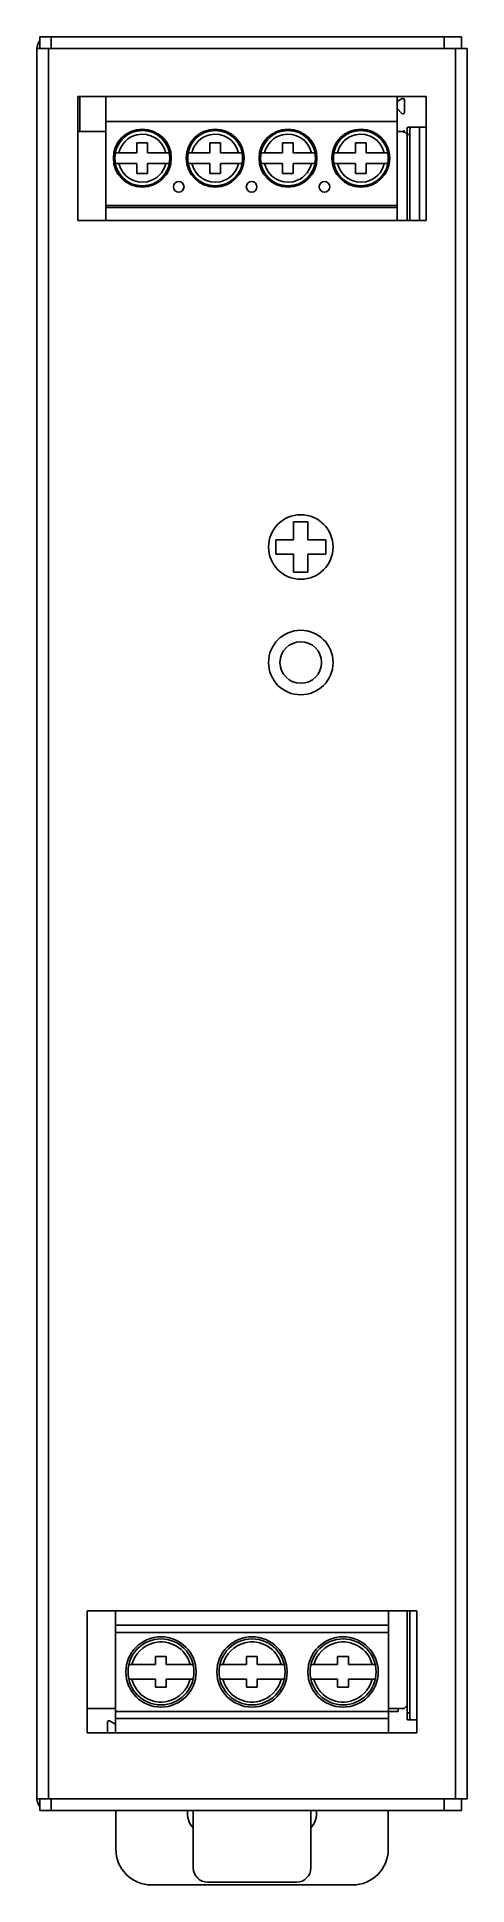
# Model space of a CAD drawing. Header units: millimetres. Extents: x 962 to 992, y 239 to 367.
import ezdxf

# ---------------------------------------------------------------- set-up
doc = ezdxf.new("R2010")
doc.units = ezdxf.units.MM
doc.header["$MEASUREMENT"] = 0
doc.layers.get('0').update_dxf_attribs({"lineweight": 0})

msp = doc.modelspace()

# ---------------------------------------------------------------- linework, layer by layer
at = {"color": 7, "lineweight": 25}
for p, q in [((962.26, 367.5), (991.66, 367.5)), ((962.26, 367.5), (962.26, 366.7)), ((963.06, 367.5), (963.06, 366.7)), ((990.46, 367.5), (990.46, 366.7)), ((991.66, 367.5), (991.66, 366.7)), ((992.06, 366.7), (962.06, 366.7)), ((962.06, 366.7), (962.06, 244.7)), ((962.86, 366.7), (962.86, 244.7)), ((991.26, 366.7), (991.26, 244.7)), ((992.06, 366.7), (992.06, 244.7)), ((964.91, 363.35), (989.21, 363.35)), ((964.91, 354.7), (964.91, 363.35)), ((964.91, 363.35), (989.21, 363.35)), ((964.91, 354.7), (964.91, 363.35)), ((964.91, 363.35), (989.21, 363.35)), ((964.91, 354.7), (964.91, 363.35)), ((965.06, 363.35), (965.06, 360.9)), ((966.87, 363.35), (966.87, 354.7)), ((987.19, 363.35), (987.19, 354.7)), ((989.21, 363.35), (989.21, 354.7)), ((989.21, 363.35), (989.21, 354.7)), ((989.21, 363.35), (989.21, 354.7)), ((987.19, 363), (987.54, 363.2)), ((987.52, 362.17), (987.19, 362.5)), ((987.69, 362.24), (987.69, 363.11)), ((966.87, 360.9), (964.91, 360.9)), ((987.19, 361.6), (966.87, 361.6)), ((987.66, 360.9), (987.19, 360.9)), ((987.87, 360.69), (987.66, 360.9)), ((988.07, 360.7), (987.88, 360.7)), ((987.88, 354.7), (987.88, 360.7)), ((988.09, 361.2), (987.9, 361.2)), ((988.07, 354.7), (988.07, 360.7)), ((989.21, 361.2), (988.09, 361.2)), ((988.74, 361.2), (988.74, 354.7)), ((969.03, 359.42), (967.54, 359.42)), ((969.03, 360.12), (969.78, 360.12)), ((969.03, 359.42), (969.03, 360.12)), ((969.78, 360.12), (969.78, 359.42)), ((971.28, 359.42), (969.78, 359.42)), ((974.11, 359.42), (972.62, 359.42)), ((974.11, 360.12), (974.86, 360.12)), ((974.11, 359.42), (974.11, 360.12)), ((974.86, 360.12), (974.86, 359.42)), ((976.36, 359.42), (974.86, 359.42)), ((979.19, 359.42), (977.7, 359.42)), ((979.19, 360.12), (979.94, 360.12)), ((979.19, 359.42), (979.19, 360.12)), ((979.94, 360.12), (979.94, 359.42)), ((981.44, 359.42), (979.94, 359.42)), ((984.27, 359.42), (982.78, 359.42)), ((984.27, 360.12), (985.02, 360.12)), ((984.27, 359.42), (984.27, 360.12)), ((985.02, 360.12), (985.02, 359.42)), ((986.52, 359.42), (985.02, 359.42)), ((969.03, 358.67), (967.54, 358.67)), ((969.03, 357.98), (969.03, 358.67)), ((969.78, 358.67), (971.28, 358.67)), ((969.78, 358.67), (969.78, 357.98)), ((974.11, 358.67), (972.62, 358.67)), ((974.11, 357.98), (974.11, 358.67)), ((976.36, 358.67), (974.86, 358.67)), ((974.86, 358.67), (974.86, 357.98)), ((979.19, 358.67), (977.7, 358.67)), ((979.19, 357.98), (979.19, 358.67)), ((981.44, 358.67), (979.94, 358.67)), ((979.94, 358.67), (979.94, 357.98)), ((984.27, 358.67), (982.78, 358.67)), ((984.27, 357.98), (984.27, 358.67)), ((986.52, 358.67), (985.02, 358.67)), ((985.02, 358.67), (985.02, 357.98)), ((969.78, 357.98), (969.03, 357.98)), ((974.86, 357.98), (974.11, 357.98)), ((979.94, 357.98), (979.19, 357.98)), ((985.02, 357.98), (984.27, 357.98)), ((987.19, 355.74), (966.87, 355.74)), ((987.19, 355.6), (966.87, 355.6)), ((989.21, 354.7), (964.91, 354.7)), ((989.21, 354.7), (964.91, 354.7)), ((989.21, 354.7), (964.91, 354.7)), ((980.96, 333.7), (979.96, 333.7)), ((979.96, 333.7), (979.96, 332.45)), ((980.96, 332.45), (980.96, 333.7)), ((979.96, 332.45), (978.71, 332.45)), ((978.71, 332.45), (978.71, 331.45)), ((982.21, 332.45), (980.96, 332.45)), ((982.21, 331.45), (982.21, 332.45)), ((978.71, 331.45), (979.96, 331.45)), ((979.96, 331.45), (979.96, 330.2)), ((980.96, 331.45), (982.21, 331.45)), ((980.96, 330.2), (980.96, 331.45)), ((979.96, 330.2), (980.96, 330.2)), ((965.56, 249.3), (965.56, 257.8)), ((965.56, 257.8), (988.56, 257.8)), ((967.53, 257.8), (967.53, 249.3)), ((986.59, 249.3), (986.59, 257.8)), ((986.59, 257.78), (986.66, 257.8)), ((987.88, 250.7), (987.88, 257.8)), ((988.07, 250.7), (988.07, 257.8)), ((988.56, 257.8), (988.56, 249.3)), ((967.53, 256.8), (986.59, 256.8)), ((986.59, 256.3), (967.53, 256.3)), ((970.33, 254.06), (968.48, 254.06)), ((970.33, 254.62), (971.08, 254.62)), ((970.33, 254.06), (970.33, 254.62)), ((971.08, 254.62), (971.08, 254.06)), ((972.94, 254.06), (971.08, 254.06)), ((976.68, 254.06), (974.83, 254.06)), ((976.68, 254.62), (977.43, 254.62)), ((976.68, 254.06), (976.68, 254.62)), ((977.43, 254.62), (977.43, 254.06)), ((979.29, 254.06), (977.43, 254.06)), ((983.03, 254.06), (981.18, 254.06)), ((983.03, 254.62), (983.78, 254.62)), ((983.03, 254.06), (983.03, 254.62)), ((983.78, 254.62), (983.78, 254.06)), ((985.64, 254.06), (983.78, 254.06)), ((968.48, 253.04), (970.33, 253.04)), ((970.33, 252.48), (970.33, 253.04)), ((971.08, 252.48), (970.33, 252.48)), ((971.08, 253.04), (971.08, 252.48)), ((971.08, 253.04), (972.94, 253.04)), ((974.83, 253.04), (976.68, 253.04)), ((976.68, 252.48), (976.68, 253.04)), ((977.43, 252.48), (976.68, 252.48)), ((977.43, 253.04), (977.43, 252.48)), ((977.43, 253.04), (979.29, 253.04)), ((981.18, 253.04), (983.03, 253.04)), ((983.03, 252.48), (983.03, 253.04)), ((983.78, 252.48), (983.03, 252.48)), ((983.78, 253.04), (983.78, 252.48)), ((983.78, 253.04), (985.64, 253.04)), ((987.66, 251), (987.88, 251.22)), ((965.56, 251), (967.53, 251)), ((966.98, 250.04), (966.98, 249.3)), ((967.13, 250.13), (967.53, 249.9)), ((967.53, 250.8), (987.26, 250.8)), ((986.59, 250.3), (967.53, 250.3)), ((986.59, 251), (987.66, 251)), ((987.26, 250.8), (987.26, 251)), ((988.07, 250.7), (987.88, 250.7)), ((988.09, 250.2), (987.9, 250.2)), ((988.56, 250.2), (988.09, 250.2)), ((988.56, 249.3), (965.56, 249.3)), ((992.06, 244.7), (962.06, 244.7)), ((962.26, 243.9), (962.26, 244.7)), ((962.26, 243.9), (991.66, 243.9)), ((963.06, 243.9), (963.06, 244.7)), ((967.56, 243.9), (967.56, 241.2)), ((972.96, 239.9), (972.96, 243.9)), ((981.16, 243.9), (981.16, 239.9)), ((986.56, 241.2), (986.56, 243.9)), ((990.46, 243.9), (990.46, 244.7)), ((991.66, 243.9), (991.66, 244.7)), ((970.06, 238.7), (984.06, 238.7)), ((980.16, 238.9), (973.96, 238.9))]:
    msp.add_line(p, q, dxfattribs=at)
for centre, radius in [((969.41, 359.05), 2.02), ((969.41, 359.05), 1.93), ((974.49, 359.05), 2.02), ((974.49, 359.05), 1.93), ((979.57, 359.05), 2.02), ((979.57, 359.05), 1.93), ((984.65, 359.05), 2.02), ((984.65, 359.05), 1.93), ((987.66, 360.9), 0.05), ((971.95, 357.05), 0.371), ((977.03, 357.05), 0.371), ((982.11, 357.05), 0.371), ((980.46, 331.95), 2.25), ((980.46, 323.9), 2.25), ((980.46, 323.9), 1.45), ((970.71, 253.55), 2.45), ((970.71, 253.55), 2.3), ((977.06, 253.55), 2.45), ((977.06, 253.55), 2.3), ((983.41, 253.55), 2.45), ((983.41, 253.55), 2.3)]:
    msp.add_circle(centre, radius, dxfattribs=at)
for points in [[(962.25, 367.22), (962.13, 367.07), (962.06, 366.89), (962.06, 366.7)], [(967.54, 359.42), (967.49, 359.17), (967.49, 358.92), (967.54, 358.67)], [(971.28, 358.67), (971.33, 358.92), (971.33, 359.17), (971.28, 359.42)], [(972.62, 359.42), (972.57, 359.17), (972.57, 358.92), (972.62, 358.67)], [(976.36, 358.67), (976.41, 358.92), (976.41, 359.17), (976.36, 359.42)], [(977.7, 359.42), (977.65, 359.17), (977.65, 358.92), (977.7, 358.67)], [(981.44, 358.67), (981.49, 358.92), (981.49, 359.17), (981.44, 359.42)], [(982.78, 359.42), (982.73, 359.17), (982.73, 358.92), (982.78, 358.67)], [(986.52, 358.67), (986.57, 358.92), (986.57, 359.17), (986.52, 359.42)], [(962.06, 244.7), (962.06, 244.5), (962.13, 244.32), (962.25, 244.17)], [(972.57, 243.88), (972.52, 243.45), (972.65, 243.01), (972.95, 242.69)], [(981.17, 242.69), (981.47, 243.01), (981.6, 243.46), (981.54, 243.9)], [(967.56, 241.2), (967.56, 239.82), (968.68, 238.7), (970.06, 238.7)], [(984.06, 238.7), (985.44, 238.7), (986.56, 239.82), (986.56, 241.2)], [(972.96, 239.9), (972.96, 239.34), (973.41, 238.9), (973.96, 238.9)], [(980.16, 238.9), (980.71, 238.9), (981.16, 239.34), (981.16, 239.9)]]:
    msp.add_open_spline(points, degree=3, dxfattribs=at)
for points, knots in [([(987.52, 362.17), (987.56, 362.13), (987.62, 362.13), (987.66, 362.17), (987.68, 362.19), (987.69, 362.21), (987.69, 362.24)], [0, 0, 0, 0, 1, 1, 1, 2, 2, 2, 2]), ([(987.69, 363.11), (987.69, 363.17), (987.64, 363.21), (987.59, 363.21), (987.57, 363.21), (987.55, 363.21), (987.54, 363.2)], [0, 0, 0, 0, 1, 1, 1, 2, 2, 2, 2]), ([(987.69, 363.11), (987.69, 363.17), (987.64, 363.21), (987.59, 363.21), (987.57, 363.21), (987.55, 363.21), (987.54, 363.2)], [0, 0, 0, 0, 1, 1, 1, 2, 2, 2, 2]), ([(987.69, 363.11), (987.69, 363.17), (987.64, 363.21), (987.59, 363.21), (987.57, 363.21), (987.55, 363.21), (987.54, 363.2)], [0, 0, 0, 0, 1, 1, 1, 2, 2, 2, 2]), ([(971.04, 359.42), (970.83, 360.32), (969.93, 360.89), (969.03, 360.68), (968.41, 360.54), (967.92, 360.05), (967.78, 359.42)], [0, 0, 0, 0, 1, 1, 1, 2, 2, 2, 2]), ([(976.12, 359.42), (975.91, 360.32), (975.01, 360.89), (974.11, 360.68), (973.49, 360.54), (973, 360.05), (972.86, 359.42)], [0, 0, 0, 0, 1, 1, 1, 2, 2, 2, 2]), ([(981.2, 359.42), (980.99, 360.32), (980.09, 360.89), (979.19, 360.68), (978.57, 360.54), (978.08, 360.05), (977.94, 359.42)], [0, 0, 0, 0, 1, 1, 1, 2, 2, 2, 2]), ([(986.28, 359.42), (986.07, 360.32), (985.17, 360.89), (984.27, 360.68), (983.65, 360.54), (983.16, 360.05), (983.02, 359.42)], [0, 0, 0, 0, 1, 1, 1, 2, 2, 2, 2]), ([(987.88, 360.7), (987.88, 360.76), (987.88, 360.82), (987.88, 360.89), (987.88, 360.92), (987.88, 360.95), (987.88, 360.97), (987.88, 361), (987.88, 361.03), (987.89, 361.05), (987.89, 361.07), (987.89, 361.09), (987.89, 361.11), (987.89, 361.13), (987.89, 361.14), (987.89, 361.16), (987.9, 361.17), (987.9, 361.18), (987.9, 361.19), (987.9, 361.19), (987.9, 361.2), (987.9, 361.2)], [0, 0, 0, 0, 1, 1, 1, 2, 2, 2, 3, 3, 3, 4, 4, 4, 5, 5, 5, 6, 6, 6, 7, 7, 7, 7]), ([(988.09, 361.2), (988.09, 361.2), (988.09, 361.19), (988.09, 361.19), (988.08, 361.18), (988.08, 361.17), (988.08, 361.16), (988.08, 361.14), (988.08, 361.13), (988.08, 361.11), (988.08, 361.09), (988.07, 361.07), (988.07, 361.05), (988.07, 361.03), (988.07, 361), (988.07, 360.97), (988.07, 360.95), (988.07, 360.92), (988.07, 360.89), (988.07, 360.82), (988.07, 360.76), (988.07, 360.7)], [0, 0, 0, 0, 1, 1, 1, 2, 2, 2, 3, 3, 3, 4, 4, 4, 5, 5, 5, 6, 6, 6, 7, 7, 7, 7]), ([(967.78, 358.67), (967.98, 357.77), (968.88, 357.21), (969.78, 357.41), (970.41, 357.56), (970.9, 358.05), (971.04, 358.67)], [0, 0, 0, 0, 1, 1, 1, 2, 2, 2, 2]), ([(972.86, 358.67), (973.06, 357.77), (973.96, 357.21), (974.86, 357.41), (975.49, 357.56), (975.98, 358.05), (976.12, 358.67)], [0, 0, 0, 0, 1, 1, 1, 2, 2, 2, 2]), ([(977.94, 358.67), (978.14, 357.77), (979.04, 357.21), (979.94, 357.41), (980.57, 357.56), (981.06, 358.05), (981.2, 358.67)], [0, 0, 0, 0, 1, 1, 1, 2, 2, 2, 2]), ([(983.02, 358.67), (983.22, 357.77), (984.12, 357.21), (985.02, 357.41), (985.65, 357.56), (986.14, 358.05), (986.28, 358.67)], [0, 0, 0, 0, 1, 1, 1, 2, 2, 2, 2]), ([(972.74, 254.06), (972.46, 255.18), (971.32, 255.86), (970.2, 255.58), (969.45, 255.39), (968.86, 254.81), (968.68, 254.06)], [0, 0, 0, 0, 1, 1, 1, 2, 2, 2, 2]), ([(979.09, 254.06), (978.81, 255.18), (977.67, 255.86), (976.55, 255.58), (975.8, 255.39), (975.21, 254.81), (975.03, 254.06)], [0, 0, 0, 0, 1, 1, 1, 2, 2, 2, 2]), ([(985.44, 254.06), (985.16, 255.18), (984.02, 255.86), (982.9, 255.58), (982.15, 255.39), (981.56, 254.81), (981.38, 254.06)], [0, 0, 0, 0, 1, 1, 1, 2, 2, 2, 2]), ([(968.68, 253.04), (968.96, 251.91), (970.1, 251.23), (971.22, 251.51), (971.97, 251.7), (972.55, 252.29), (972.74, 253.04)], [0, 0, 0, 0, 1, 1, 1, 2, 2, 2, 2]), ([(975.03, 253.04), (975.31, 251.91), (976.45, 251.23), (977.57, 251.51), (978.32, 251.7), (978.9, 252.29), (979.09, 253.04)], [0, 0, 0, 0, 1, 1, 1, 2, 2, 2, 2]), ([(981.38, 253.04), (981.66, 251.91), (982.8, 251.23), (983.92, 251.51), (984.67, 251.7), (985.25, 252.29), (985.44, 253.04)], [0, 0, 0, 0, 1, 1, 1, 2, 2, 2, 2]), ([(967.13, 250.13), (967.08, 250.16), (967.02, 250.14), (966.99, 250.09), (966.98, 250.08), (966.98, 250.06), (966.98, 250.04)], [0, 0, 0, 0, 1, 1, 1, 2, 2, 2, 2]), ([(987.9, 250.2), (987.9, 250.2), (987.9, 250.2), (987.9, 250.21), (987.9, 250.22), (987.9, 250.23), (987.89, 250.23), (987.89, 250.25), (987.89, 250.27), (987.89, 250.28), (987.89, 250.3), (987.89, 250.32), (987.89, 250.34), (987.88, 250.37), (987.88, 250.39), (987.88, 250.42), (987.88, 250.45), (987.88, 250.48), (987.88, 250.51), (987.88, 250.57), (987.88, 250.63), (987.88, 250.7)], [0, 0, 0, 0, 1, 1, 1, 2, 2, 2, 3, 3, 3, 4, 4, 4, 5, 5, 5, 6, 6, 6, 7, 7, 7, 7]), ([(988.07, 250.7), (988.07, 250.63), (988.07, 250.57), (988.07, 250.51), (988.07, 250.48), (988.07, 250.45), (988.07, 250.42), (988.07, 250.39), (988.07, 250.37), (988.07, 250.34), (988.07, 250.32), (988.08, 250.3), (988.08, 250.28), (988.08, 250.27), (988.08, 250.25), (988.08, 250.23), (988.08, 250.23), (988.08, 250.22), (988.09, 250.21), (988.09, 250.2), (988.09, 250.2), (988.09, 250.2)], [0, 0, 0, 0, 1, 1, 1, 2, 2, 2, 3, 3, 3, 4, 4, 4, 5, 5, 5, 6, 6, 6, 7, 7, 7, 7])]:
    msp.add_open_spline(points, degree=3, knots=knots, dxfattribs=at)

doc.saveas('drawing.dxf')
